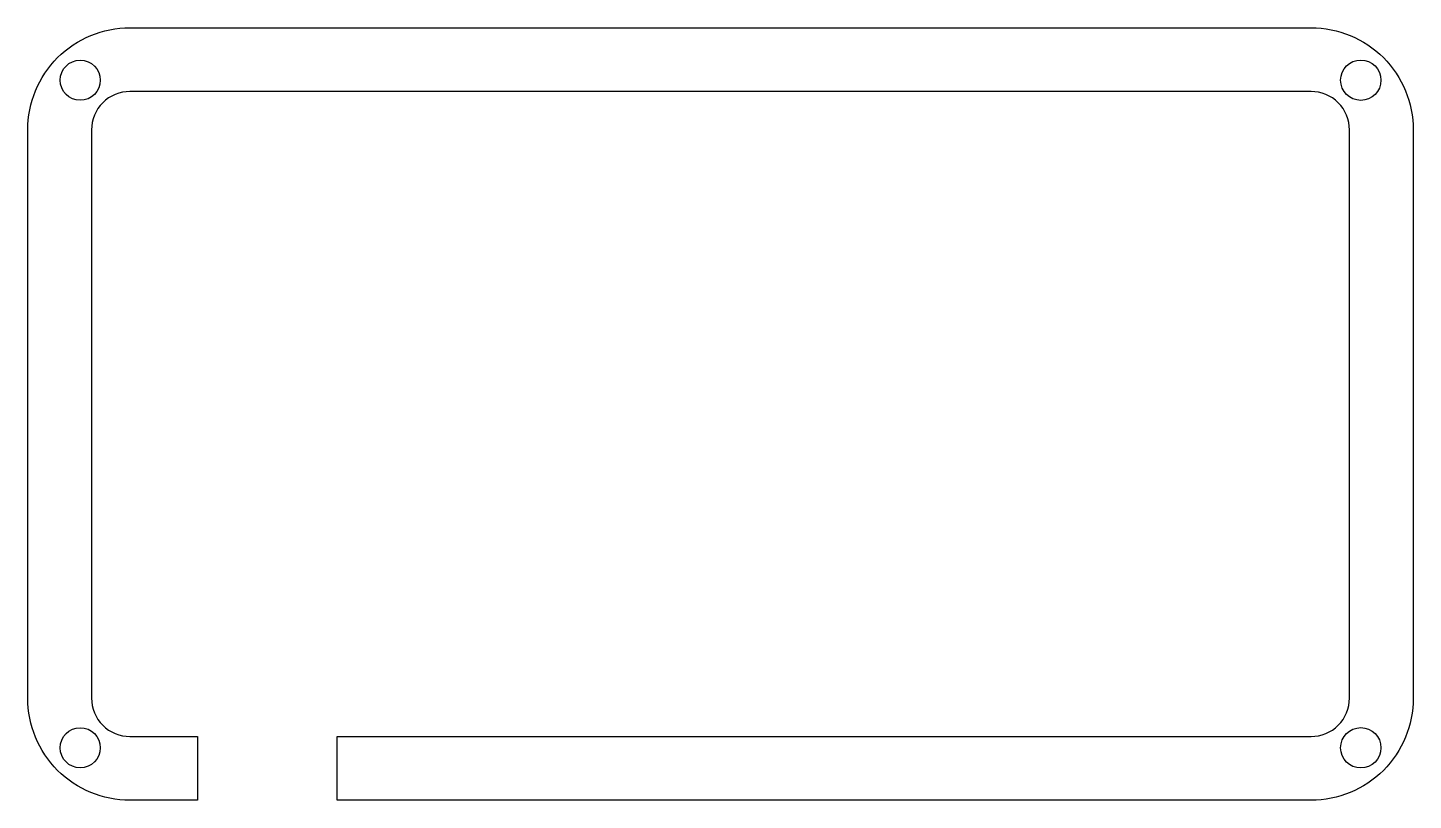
# Model space of a CAD drawing. Header units: millimetres. Extents: x -70 to 39, y -29 to 32.
import ezdxf

# ---------------------------------------------------------------- set-up
doc = ezdxf.new("R2010")
doc.units = ezdxf.units.MM
doc.layers.get('0').update_dxf_attribs({"linetype": 'CONTINUOUS'})

msp = doc.modelspace()

# ---------------------------------------------------------------- linework, layer by layer
msp.add_lwpolyline([(-56.21, -23.5), (-56.21, -28.5), (-61.5, -28.5, -0.414214), (-69.5, -20.5), (-69.5, 24, -0.414214), (-61.5, 32), (31, 32, -0.414214), (39, 24), (39, -20.5, -0.414214), (31, -28.5), (-45.27, -28.5), (-45.27, -23.5), (31, -23.5, 0.414214), (34, -20.5), (34, 24, 0.414214), (31, 27), (-61.5, 27, 0.414214), (-64.5, 24), (-64.5, -20.5, 0.414214), (-61.5, -23.5)], format="xyb", close=True)
for centre, radius in [((-65.39, 27.89), 1.57), ((34.89, 27.89), 1.58), ((-65.39, -24.39), 1.57), ((34.89, -24.39), 1.58)]:
    msp.add_circle(centre, radius)

doc.saveas('drawing.dxf')
